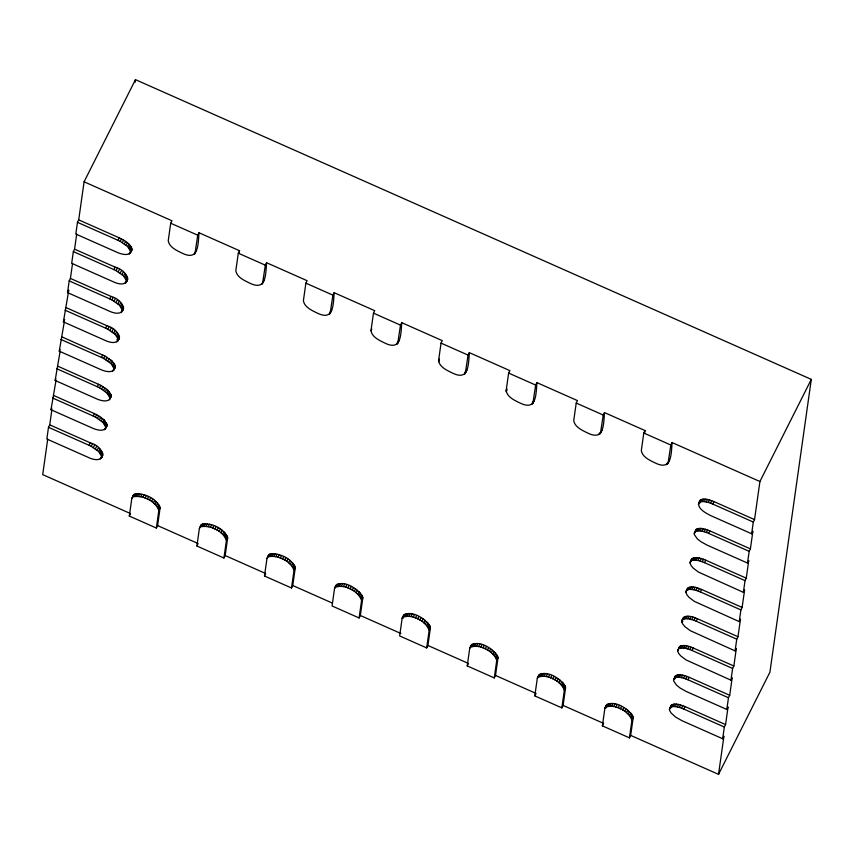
<?xml version="1.0" encoding="UTF-8"?>
<svg xmlns="http://www.w3.org/2000/svg" width="854" height="854" viewBox="0 0 854 854"><rect width="100%" height="100%" fill="white"/><g stroke="black" fill="none" stroke-linecap="round" stroke-linejoin="round"><path stroke-width="1.28" d="M49.735 424.844L48.497 427.31L46.842 439.02L87.396 457.007C106.569 466.53 106.996 447.485 90.289 442.831L49.735 424.844L51.87 409.781M53.877 395.562L96.641 414.606L104.103 419.848L107.134 424.897C106.099 432.935 96.523 430.096 91.527 427.715L50.984 409.739L56.001 380.5M58.019 366.281L100.783 385.325L108.245 390.566L111.276 395.605C110.241 403.654 100.655 400.804 95.669 398.434L55.126 380.457L60.143 351.218M62.15 336.999L104.914 356.043L112.386 361.274L115.418 366.323C114.383 374.372 104.796 371.522 99.811 369.152L59.257 351.165L64.285 321.937M66.292 307.707L106.846 325.694C123.552 330.359 123.125 349.393 103.953 339.871L63.399 321.883L68.779 290.147L67.541 292.602L108.084 310.589C127.257 320.111 127.684 301.067 110.988 296.413L70.434 278.425L72.558 263.374M67.541 292.602L69.195 280.891L70.434 278.425M74.576 249.144L73.337 251.61L71.683 263.32L112.226 281.308C131.399 290.83 131.826 271.785 115.119 267.131L74.576 249.144L76.7 234.081M78.707 219.862L77.468 222.328L75.814 234.039L116.368 252.015C121.353 254.396 130.94 257.235 131.975 249.197C130.406 243.39 124.204 240.39 119.261 237.85L78.707 219.862L84.087 181.795L135.466 79.646L811.3 379.379L769.913 672.205L718.534 774.354L630.679 735.39L633.156 717.819C631.031 709.194 609.692 696.352 604.888 708.297L602.401 725.857L629.441 737.856L630.679 735.39M47.707 439.18L42.7 474.621L130.555 513.596M135.092 82.283L135.466 79.646M101.626 457.605L102.992 454.179M118.183 340.468L119.549 337.042M122.314 311.187L123.691 307.76M126.456 281.905L127.833 278.479M105.255 429.114L107.134 424.897M109.397 399.832L111.276 395.605M113.539 370.551L115.418 366.323M130.096 253.414L131.975 249.197M129.317 516.051L131.804 498.48L134.046 494.445C143.664 492.224 156.848 498.512 160.072 508.013L157.595 525.584L156.357 528.039L129.317 516.051L130.15 514.407M84.087 181.795L171.953 220.759L170.715 223.225L168.227 240.785C169.338 247.318 176.682 250.478 182.041 253.115C197.989 261.004 198.085 246.731 198.982 232.747L239.536 250.734L239.184 253.243M156.357 528.039L158.833 510.468C155.609 500.978 142.426 494.69 132.808 496.911M198.982 232.747L197.744 235.213L194.947 253.659M196.9 546.026L199.388 528.455L201.629 524.42C211.248 522.2 224.431 528.487 227.655 537.988L225.178 555.548L223.94 558.014L196.9 546.026L197.733 544.382M239.536 250.734L238.298 253.19L235.811 270.761C236.921 277.283 244.265 280.454 249.624 283.09C265.573 290.968 265.669 276.707 266.565 262.722L307.12 280.699L305.881 283.165L303.394 300.736C304.504 307.259 311.849 310.429 317.208 313.066C333.156 320.944 333.252 306.682 334.149 292.698L374.703 310.675L373.465 313.14L370.978 330.712C372.088 337.234 379.432 340.394 384.791 343.03C400.739 350.919 400.836 336.647 401.732 322.663L442.287 340.65L441.048 343.116L438.561 360.676C439.671 367.209 447.016 370.369 452.374 373.006C468.323 380.895 468.419 366.622 469.316 352.638L509.87 370.625L508.632 373.081L506.144 390.652C507.255 397.174 514.599 400.345 519.958 402.981C535.906 410.859 536.002 396.598 536.899 382.613L577.453 400.601L576.215 403.056L573.728 420.627C574.838 427.149 582.182 430.32 587.541 432.957C603.49 440.835 603.586 426.573 604.483 412.589L645.037 430.565L644.674 433.074M223.94 558.014L226.417 540.443C223.193 530.953 210.009 524.655 200.391 526.875M266.565 262.722L265.327 265.178L262.53 283.635M264.484 576.002L266.971 558.431L269.213 554.385C278.831 552.175 292.015 558.463 295.238 567.953L292.762 585.524L291.524 587.99L264.484 576.002L265.316 574.358M291.524 587.99L294 570.419C290.776 560.918 277.593 554.63 267.975 556.851M334.149 292.698L332.911 295.153L330.114 313.61M334.554 588.406L332.067 605.966L359.107 617.965L360.345 615.499L362.822 597.928C360.698 589.303 339.358 576.461 334.554 588.406L336.113 585.054M359.107 617.965L361.584 600.394C358.381 591.021 344.109 583.431 334.875 587.52M401.732 322.663L400.494 325.128L397.697 343.575M402.138 618.371L399.651 635.942L426.69 647.93L427.929 645.475L430.405 627.904C428.281 619.278 406.942 606.425 402.138 618.371L403.696 615.029M403.024 618.424L403.376 615.915M426.69 647.93L429.167 630.359C425.965 620.997 411.692 613.396 402.458 617.495M469.316 352.638L468.077 355.104L465.27 373.55M467.234 665.917L469.721 648.346C474.525 636.401 495.864 649.254 497.989 657.879L495.512 675.439L494.274 677.905L467.234 665.917L468.472 663.451L427.929 645.475M494.274 677.905L496.75 660.334C493.548 650.972 479.275 643.372 470.042 647.46M536.899 382.613L535.661 385.069L532.853 403.526M534.817 695.893L537.305 678.322C542.109 666.376 563.448 679.229 565.572 687.844L563.096 705.415L561.857 707.881L534.817 695.893L536.056 693.427L495.512 675.439M561.857 707.881L564.334 690.31C561.131 680.937 546.859 673.347 537.625 677.435M604.483 412.589L603.244 415.044L600.437 433.501M645.037 430.565L643.799 433.031L641.311 450.602C642.421 457.125 649.766 460.295 655.125 462.921C671.073 470.81 671.169 456.538 672.066 442.553L759.921 481.517L754.541 519.595L753.303 522.05L751.648 533.761L711.104 515.784C705.788 513.083 694.483 507.489 700.269 500.209C704.475 497.604 709.802 500.07 713.997 501.608L754.541 519.595M605.774 708.34L606.447 704.945M629.441 737.856L631.917 720.285C628.715 710.912 614.442 703.322 605.208 707.411M672.066 442.553L670.828 445.019L668.02 463.476M669.419 709.418L671.287 705.201C675.503 702.586 680.83 705.052 685.015 706.589L725.569 724.576L724.331 727.032L722.676 738.753L682.122 720.765L675.792 717.211L671.18 713.09L669.643 710.539L669.419 709.418L671.287 705.201M673.55 680.136L675.429 675.909C679.645 673.304 684.972 675.77 689.157 677.307L729.711 695.295L728.473 697.75L726.818 709.46L686.264 691.484L679.933 687.918L676.592 685.186L673.785 681.246L673.55 680.136L675.429 675.909M677.692 650.855L679.57 646.627C683.787 644.012 689.103 646.489 693.299 648.026L733.853 666.003L732.615 668.468L730.949 680.179L686.061 659.939L680.723 655.893L678.524 653.203L677.692 650.855L678.514 649.211M681.834 621.563C682.688 613.375 692.594 616.481 697.44 618.744L737.984 636.721L736.746 639.187L735.091 650.897L690.203 630.647L684.865 626.612L682.656 623.922L681.834 621.563L683.211 618.136M685.976 592.281C686.819 584.093 696.736 587.2 701.572 589.452L742.126 607.44L740.888 609.905L739.233 621.616L694.334 601.365L689.007 597.33L686.797 594.64L685.976 592.281L687.342 588.854M690.107 562.999C690.961 554.812 700.867 557.908 705.714 560.171L746.268 578.158L745.03 580.613L743.375 592.334L698.476 572.084L693.149 568.049L690.939 565.359L690.107 562.999L691.484 559.573M694.249 533.718L696.127 529.501C700.344 526.886 705.66 529.352 709.855 530.889L750.399 548.876L749.171 551.332L747.506 563.053L706.963 545.065L700.632 541.511L697.28 538.767L694.483 534.839L694.249 533.718L696.127 529.501M678.93 648.389L679.57 646.627M698.391 504.436L700.269 500.209M718.534 774.354L723.914 736.287L722.676 738.753M725.569 724.576L728.056 707.005L726.818 709.46M729.711 695.295L732.188 677.724L730.949 680.179M733.853 666.003L736.329 648.442L735.091 650.897M737.984 636.721L740.471 619.15L739.233 621.616M742.126 607.44L744.613 589.868L743.375 592.334M746.268 578.158L748.744 560.587L747.506 563.053M750.399 548.876L752.886 531.305L751.648 533.761M264.078 280.293L261.847 284.329M200.626 525.989L201.629 524.42M331.662 310.258L329.43 314.304M268.209 555.965L269.213 554.385M399.245 340.234L397.014 344.269M466.828 370.209L464.597 374.244M534.412 400.184L532.181 404.22M471.28 645.005L469.721 648.346M601.995 430.16L599.764 434.195M538.863 674.98L537.305 678.322M669.579 460.125L667.348 464.17M196.505 250.318L194.264 254.353M133.043 496.025L134.046 494.445M63.399 321.883L64.637 319.428M59.257 351.165L60.09 349.532M77.468 222.328L118.023 240.305L119.261 237.85M130.737 251.652L127.705 246.603L120.233 241.372L121.471 238.917M122.368 242.568L123.606 240.113M55.126 380.457L55.948 378.813M124.353 243.87L125.591 241.404M73.337 251.61L113.881 269.586L115.119 267.131M126.146 245.226L127.385 242.76M127.705 246.603L128.943 244.148M126.595 280.934L123.563 275.895L116.101 270.654L117.34 268.199M128.965 247.98L130.203 245.514M118.226 271.85L119.464 269.394M129.904 249.304L131.142 246.838M130.502 250.532L131.74 248.076M50.984 409.739L51.806 408.095M129.242 254.001L130.481 251.546M120.222 273.152L121.46 270.686M69.195 280.891L109.75 298.879L110.988 296.413M122.015 274.508L123.254 272.042M123.563 275.895L124.801 273.429M122.453 310.216L119.421 305.177L111.959 299.935L113.198 297.48M124.823 277.262L126.061 274.796M114.084 301.142L115.322 298.676M125.762 278.585L127 276.12M126.36 279.824L127.598 277.358M125.1 283.293L126.339 280.827M116.08 302.433L117.318 299.967M125.954 282.695L127.694 279.439M65.053 310.173L105.608 328.16L106.846 325.694M117.873 303.789L119.112 301.334M119.421 305.177L120.66 302.711M118.322 339.508L115.279 334.458L107.817 329.228L109.056 326.762M120.681 306.543L121.919 304.088M109.952 330.423L111.191 327.957M121.631 307.867L122.869 305.401M122.218 309.105L123.456 306.639M120.958 312.575L123.552 308.732M111.938 331.715L113.176 329.249M121.812 311.977L123.051 309.522M60.912 339.454L101.466 357.442L102.704 354.976M113.731 333.071L114.97 330.615M115.279 334.458L116.518 331.992M114.18 368.789L111.148 363.74L103.676 358.509L104.914 356.043M116.55 335.825L117.788 333.37M105.811 359.705L107.049 357.239M117.489 337.149L118.727 334.693M118.087 338.387L119.325 335.921M116.827 341.856L119.421 338.013M117.681 341.258L118.919 338.803M107.796 360.996L109.034 358.541M56.78 368.736L97.324 386.723L98.562 384.257M109.59 362.352L110.828 359.897M111.148 363.74L112.386 361.274M110.038 398.071L107.006 393.021L99.544 387.791L100.783 385.325M112.408 365.117L113.646 362.651M101.669 388.986L102.907 386.531M113.347 366.43L114.585 363.975M113.945 367.668L115.183 365.213M112.685 371.138L113.507 369.494M103.665 390.278L104.903 387.823M52.638 398.028L93.193 416.005L94.431 413.549M105.458 391.644L106.697 389.178M107.006 393.021L108.245 390.566M105.896 427.352L102.864 422.303L95.402 417.072L96.641 414.606M108.266 394.399L109.504 391.933M97.527 418.268L98.765 415.813M109.205 395.722L110.444 393.256M109.803 396.95L111.041 394.495M99.523 419.57L100.761 417.104M48.497 427.31L89.051 445.286L90.289 442.831M101.316 420.926L102.555 418.46M102.864 422.303L104.103 419.848M101.765 456.634L98.722 451.595L91.261 446.354L92.499 443.899M104.124 423.68L105.362 421.214M93.396 447.549L94.634 445.094M105.074 425.004L106.312 422.538M105.661 426.231L106.899 423.776M104.401 429.701L105.234 428.067M95.381 448.852L96.619 446.386M97.175 450.207L98.413 447.742M98.722 451.595L99.961 449.129M99.993 452.962L101.231 450.496M100.932 454.285L102.17 451.819M101.53 455.524L102.768 453.058M100.27 458.993L101.509 456.527M101.124 458.395L102.864 455.139M131.804 498.48L133.363 495.139M133.822 496.42L135.06 493.954M135.167 496.153L136.405 493.687M136.779 496.11L138.017 493.644M138.626 496.291L139.864 493.836M140.654 496.708L141.892 494.242M142.799 497.327L144.038 494.872M145.031 498.149L146.269 495.683M147.262 499.131L148.5 496.676M149.439 500.273L150.678 497.807M151.51 501.522L152.749 499.056M153.41 502.857L154.649 500.391M155.086 504.234L156.325 501.768M156.495 505.611L157.734 503.145M157.606 506.966L158.844 504.5M158.374 508.247L159.613 505.781M158.791 509.422L160.029 506.966M158.833 510.468L160.072 508.013M199.388 528.455L200.946 525.114M201.405 526.395L202.644 523.929M202.75 526.117L203.989 523.662M204.362 526.085L205.6 523.619M206.209 526.267L207.447 523.812M208.237 526.683L209.465 524.217M210.383 527.302L211.621 524.836M212.614 528.114L213.852 525.658M214.845 529.106L216.083 526.651M217.023 530.249L218.261 527.783M219.094 531.498L220.332 529.032M220.994 532.821L222.232 530.366M222.67 534.198L223.908 531.743M224.079 535.586L225.317 533.12M225.189 536.931L226.427 534.476M225.958 538.223L227.196 535.757M226.374 539.397L227.612 536.942M226.417 540.443L227.655 537.988M370.978 330.712L371.8 329.068M266.971 558.431L268.53 555.089M268.989 556.36L270.227 553.904M270.334 556.093L271.572 553.638M271.946 556.05L273.184 553.595M273.792 556.242L275.031 553.776M275.821 556.648L277.048 554.193M277.966 557.278L279.205 554.812M280.197 558.089L281.436 555.634M282.428 559.082L283.667 556.616M284.606 560.213L285.844 557.758M286.677 561.462L287.915 559.007M288.577 562.797L289.805 560.341M290.253 564.174L291.492 561.708M291.662 565.551L292.901 563.096M292.773 566.907L294.011 564.451M293.541 568.188L294.779 565.732M293.957 569.372L295.196 566.907M294 570.419L295.238 567.953M438.561 360.676L439.383 359.043M438.614 361.722L439.436 360.089M335.558 586.826L336.796 584.36M336.572 586.335L337.81 583.88M337.917 586.068L339.155 583.602M339.529 586.025L340.767 583.57M341.376 586.218L342.614 583.752M343.393 586.623L344.632 584.168M345.55 587.242L346.788 584.787M347.781 588.064L349.019 585.598M350.012 589.057L351.25 586.591M352.19 590.189L353.428 587.733M354.261 591.438L355.499 588.982M356.161 592.772L357.388 590.306M357.837 594.149L359.075 591.683M359.246 595.526L360.484 593.071M360.356 596.882L361.594 594.416M361.125 598.163L362.363 595.697M361.541 599.348L362.779 596.882M361.584 600.394L362.822 597.928M506.144 390.652L506.966 389.008M506.198 391.698L507.02 390.054M403.141 616.801L404.38 614.336M404.155 616.31L405.394 613.845M405.501 616.044L406.739 613.578M407.112 616.001L408.351 613.535M408.959 616.182L410.187 613.727M410.977 616.599L412.215 614.133M413.133 617.218L414.371 614.763M415.364 618.04L416.603 615.574M417.595 619.022L418.834 616.567M419.773 620.164L421.011 617.698M421.844 621.413L423.082 618.947M423.733 622.747L424.972 620.282M425.42 624.125L426.658 621.659M426.829 625.502L428.067 623.036M427.939 626.857L429.178 624.391M428.708 628.138L429.946 625.672M429.124 629.313L430.363 626.857M429.167 630.359L430.405 627.904M470.725 646.766L471.963 644.311M471.739 646.286L472.977 643.82M473.084 646.019L474.322 643.553M474.696 645.976L475.924 643.51M476.543 646.158L477.77 643.702M478.56 646.574L479.799 644.108M480.717 647.193L481.955 644.727M482.948 648.005L484.186 645.549M485.179 648.997L486.417 646.542M487.356 650.14L488.595 647.674M489.427 651.389L490.666 648.923M598.739 434.686L599.561 433.042M491.317 652.712L492.555 650.257M493.004 654.089L494.242 651.634M494.413 655.477L495.651 653.011M495.523 656.822L496.761 654.367M496.291 658.114L497.53 655.648M496.708 659.288L497.946 656.833M496.75 660.334L497.989 657.879M538.308 676.742L539.547 674.286M539.322 676.251L540.561 673.795M540.667 675.984L541.895 673.528M542.279 675.941L543.507 673.486M544.115 676.133L545.354 673.667M546.144 676.539L547.382 674.084M548.3 677.169L549.538 674.703M550.531 677.98L551.769 675.525M552.762 678.973L554 676.507M554.94 680.104L556.178 677.649M557.011 681.364L558.249 678.898M666.323 464.651L667.145 463.017M558.9 682.688L560.139 680.232M560.587 684.065L561.825 681.609M561.996 685.452L563.234 682.986M563.106 686.797L564.345 684.342M563.875 688.078L565.113 685.623M564.291 689.263L565.529 686.797M564.334 690.31L565.572 687.844M698.529 503.465L701.123 499.622M699.885 502.077L701.059 501.704L702.298 499.238M701.059 501.704L702.543 501.544L703.781 499.088M702.543 501.544L704.283 501.618L705.521 499.163M704.283 501.618L706.226 501.917L707.464 499.462M706.226 501.917L708.318 502.44L709.557 499.974M604.888 708.297L606.126 705.831M605.892 706.717L607.13 704.251M606.906 706.226L608.144 703.771M694.387 532.747L696.981 528.904M608.251 705.959L609.478 703.493M708.318 502.44L710.517 503.166L711.756 500.7M695.743 531.369L696.928 530.985L698.166 528.53M609.852 705.916L611.09 703.461M696.928 530.985L698.401 530.836L699.639 528.37M710.517 503.166L712.759 504.063L713.997 501.608M611.699 706.109L612.937 703.643M698.401 530.836L700.141 530.9L701.38 528.445M602.401 725.857L603.234 724.224M613.727 706.514L614.965 704.059M700.141 530.9L702.084 531.209L703.322 528.743M615.883 707.133L617.122 704.678M702.084 531.209L704.187 531.722L705.425 529.256M690.245 562.028L691.986 558.783M690.747 561.238L692.84 558.185M618.115 707.955L619.353 705.489M704.187 531.722L706.375 532.448L707.614 529.982M691.601 560.651L692.786 560.267L694.024 557.811M692.786 560.267L694.27 560.117L695.508 557.651M620.346 708.948L621.584 706.482M706.375 532.448L708.617 533.355L709.855 530.889M694.27 560.117L695.999 560.192L697.238 557.726M622.523 710.08L623.762 707.624M695.999 560.192L697.942 560.491L699.18 558.025M624.594 711.329L625.833 708.873M697.942 560.491L700.045 561.003L701.283 558.548M686.104 591.32L687.844 588.064M686.605 590.53L688.698 587.467M700.045 561.003L702.244 561.729L703.482 559.263M626.484 712.663L627.722 710.197M687.459 589.933L688.644 589.548L689.883 587.093M688.644 589.548L690.128 589.399L691.366 586.933M628.17 714.04L629.409 711.574M702.244 561.729L704.475 562.637L705.714 560.171M690.128 589.399L691.857 589.473L693.096 587.008M629.579 715.417L630.818 712.962M691.857 589.473L693.811 589.772L695.039 587.306M630.69 716.773L631.928 714.307M631.458 718.054L632.697 715.599M693.811 589.772L695.903 590.285L697.142 587.83M631.875 719.239L633.113 716.773M631.917 720.285L633.156 717.819M681.972 620.602L683.712 617.346M682.474 619.812L684.566 616.759M682.068 622.683L682.89 621.039M695.903 590.285L698.102 591.011L699.341 588.545M683.328 619.214L684.502 618.84L685.741 616.374M684.502 618.84L685.986 618.68L687.224 616.214M698.102 591.011L700.333 591.918L701.572 589.452M685.986 618.68L687.726 618.755L688.964 616.289M687.726 618.755L689.669 619.054L690.907 616.588M759.921 481.517L811.3 379.379M689.669 619.054L691.761 619.577L693 617.111M677.83 649.883L680.424 646.04M691.761 619.577L693.96 620.292L695.199 617.837M679.186 648.496L680.371 648.122L681.609 645.656M680.371 648.122L681.844 647.962L683.083 645.507M693.96 620.292L696.202 621.2L697.44 618.744M681.844 647.962L683.584 648.037L684.823 645.581M683.584 648.037L685.527 648.335L686.765 645.88M685.527 648.335L687.63 648.859L688.868 646.393M673.689 679.165L676.283 675.322M687.63 648.859L689.818 649.574L691.057 647.119M675.044 677.777L676.229 677.403L677.468 674.938M676.229 677.403L677.713 677.243L678.951 674.788M689.818 649.574L692.06 650.481L693.299 648.026M677.713 677.243L679.442 677.318L680.681 674.863M679.442 677.318L681.385 677.617L682.624 675.162M681.385 677.617L683.488 678.14L684.727 675.674M669.547 708.446L672.141 704.603M683.488 678.14L685.687 678.866L686.926 676.4M670.902 707.069L672.087 706.685L673.326 704.219M672.087 706.685L673.571 706.536L674.809 704.07M685.687 678.866L687.918 679.763L689.157 677.307M673.571 706.536L675.3 706.6L676.539 704.144M675.3 706.6L677.254 706.909L678.482 704.443M677.254 706.909L679.346 707.422L680.585 704.956M679.346 707.422L681.545 708.147L682.784 705.682M681.545 708.147L683.776 709.055L685.015 706.589M131.335 250.948L131.836 250.158M115.279 367.295L113.924 368.682M111.137 396.576L109.782 397.964M106.996 425.858L105.64 427.246M329.644 312.329L330.669 311.838M397.227 342.305L398.252 341.813M464.811 372.269L465.836 371.789M532.394 402.245L533.419 401.754M116.881 339.775L118.065 339.39M170.715 223.225L197.744 235.213M238.298 253.19L265.327 265.178M305.881 283.165L332.911 295.153M373.465 313.14L400.494 325.128M441.048 343.116L468.077 355.104M508.632 373.081L535.661 385.069M576.215 403.056L603.244 415.044M643.799 433.031L670.828 445.019M712.759 504.063L753.303 522.05M708.617 533.355L749.171 551.332M704.475 562.637L745.03 580.613M700.333 591.918L740.888 609.905M696.202 621.2L736.746 639.187M692.06 650.481L732.615 668.468M687.918 679.763L728.473 697.75M683.776 709.055L724.331 727.032M157.595 525.584L198.139 543.56M225.178 555.548L265.722 573.536M292.762 585.524L332.121 602.977M360.345 615.499L400.889 633.487M563.096 705.415L603.639 723.402M113.881 269.586L116.101 270.654M109.75 298.879L111.959 299.935M105.608 328.16L107.817 329.228M101.466 357.442L103.676 358.509M97.324 386.723L99.544 387.791M93.193 416.005L95.402 417.072M89.051 445.286L91.261 446.354M118.023 240.305L120.233 241.372M699.629 501.971L699.864 503.091M674.788 677.67L675.023 678.791M670.657 706.952L670.881 708.073"/></g></svg>
